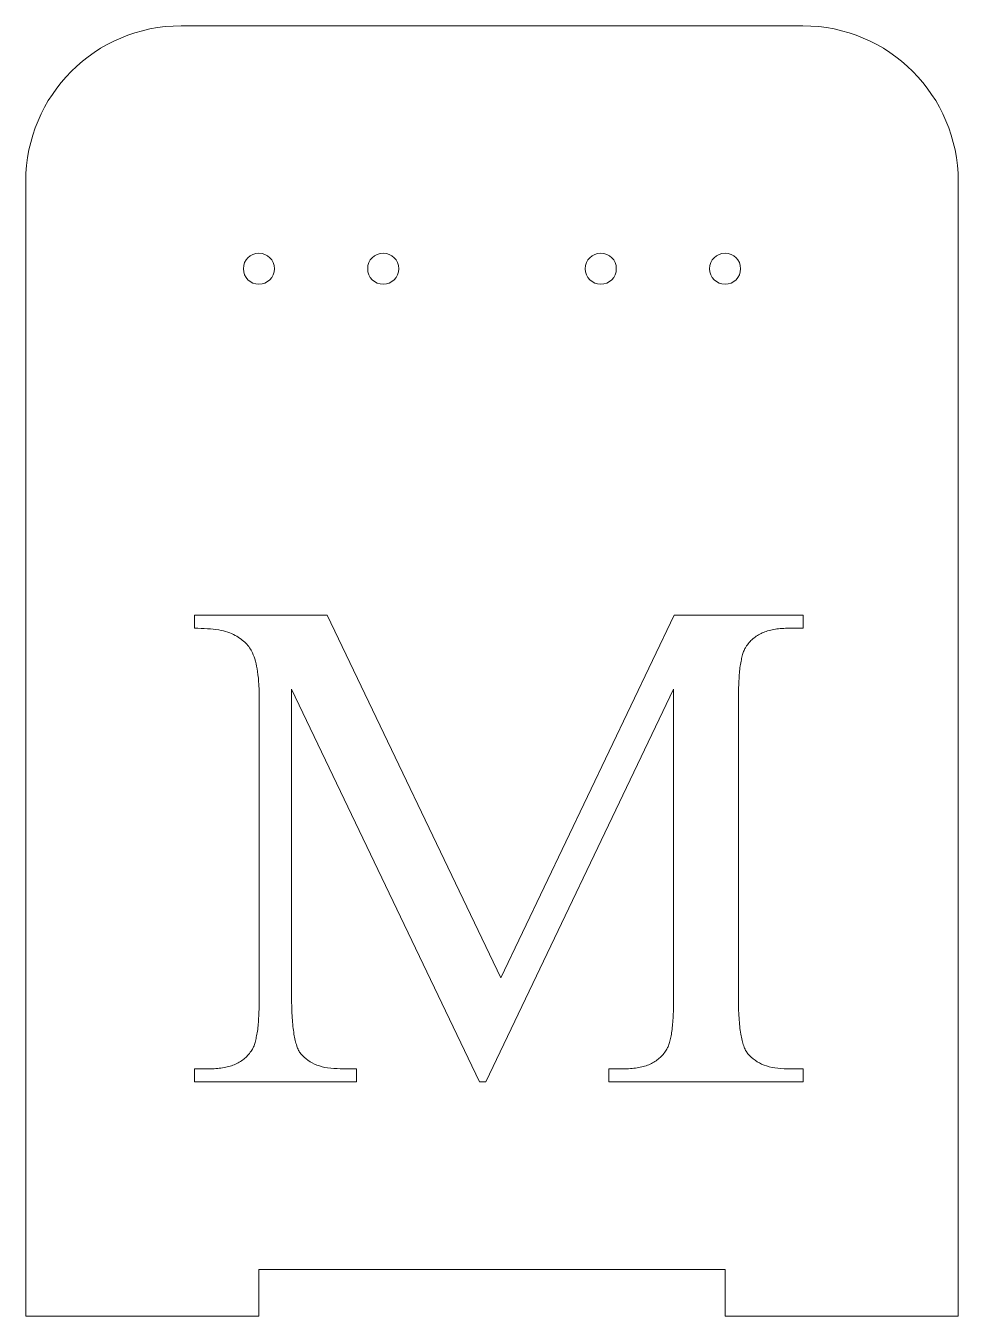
# Model space of a CAD drawing. Header units: millimetres. Extents: x 0 to 60, y -3 to 80.
import ezdxf

# ---------------------------------------------------------------- set-up
doc = ezdxf.new("R2010")
doc.units = ezdxf.units.MM

msp = doc.modelspace()

# ---------------------------------------------------------------- linework, layer by layer
at = {"color": 7, "linetype": 'Continuous', "lineweight": 15}
for p, q in [((50, 80), (10, 80)), ((0, 70), (0, -3)), ((60, -3), (60, 70)), ((10.857, 41.248), (10.857, 42.081)), ((10.857, 42.081), (19.399, 42.081)), ((19.399, 42.081), (30.558, 18.774)), ((30.558, 18.774), (41.717, 42.081)), ((41.717, 42.081), (50.024, 42.081)), ((50.024, 42.081), (50.024, 41.248)), ((50.024, 41.248), (49.002, 41.248)), ((15.024, 17.498), (15.024, 36.664)), ((29.19, 12.081), (17.107, 37.322)), ((17.107, 37.322), (17.107, 17.498)), ((41.69, 37.322), (29.607, 12.081)), ((41.69, 17.498), (41.69, 37.322)), ((45.857, 36.664), (45.857, 17.498)), ((10.857, 12.081), (10.857, 12.914)), ((10.857, 12.914), (11.899, 12.914)), ((20.232, 12.914), (21.274, 12.914)), ((21.274, 12.914), (21.274, 12.081)), ((37.524, 12.081), (37.524, 12.914)), ((37.524, 12.914), (38.565, 12.914)), ((49.002, 12.914), (50.024, 12.914)), ((50.024, 12.914), (50.024, 12.081)), ((21.274, 12.081), (10.857, 12.081)), ((29.607, 12.081), (29.19, 12.081)), ((50.024, 12.081), (37.524, 12.081)), ((15, -3), (15, 0)), ((15, 0), (45, 0)), ((45, 0), (45, -3)), ((0, -3), (15, -3)), ((45, -3), (60, -3))]:
    msp.add_line(p, q, dxfattribs=at)
for centre in [(15, 64.378), (23, 64.378), (37, 64.378), (45, 64.378)]:
    msp.add_circle(centre, 1, dxfattribs=at)
for centre, start, end in [((10, 70), 90, 180), ((50, 70), 0, 90)]:
    msp.add_arc(centre, 10, start, end, dxfattribs=at)
for points, knots in [([(14.588, 39.672), (14.53, 39.781), (14.413, 40.004), (14.163, 40.303), (13.845, 40.567), (13.463, 40.814), (12.979, 41.021), (12.378, 41.155), (11.658, 41.238), (11.137, 41.244), (10.857, 41.248)], [0, 0, 0, 0, 0.085709, 0.176324, 0.270055, 0.374537, 0.493588, 0.635772, 0.803993, 1, 1, 1, 1]), ([(49.002, 41.248), (48.85, 41.245), (48.557, 41.239), (48.135, 41.175), (47.746, 41.091), (47.393, 40.956), (47.073, 40.79), (46.789, 40.577), (46.539, 40.329), (46.402, 40.139), (46.332, 40.043)], [0, 0, 0, 0, 0.149083, 0.286602, 0.4177, 0.538236, 0.656267, 0.770318, 0.884666, 1, 1, 1, 1]), ([(46.332, 40.043), (46.294, 39.973), (46.208, 39.817), (46.114, 39.54), (46.04, 39.203), (45.967, 38.811), (45.916, 38.356), (45.889, 37.845), (45.858, 37.275), (45.857, 36.875), (45.857, 36.664)], [0, 0, 0, 0, 0.070198, 0.154534, 0.25361, 0.370823, 0.502178, 0.651868, 0.816561, 1, 1, 1, 1]), ([(15.024, 36.664), (15.021, 36.988), (15.014, 37.589), (14.929, 38.416), (14.807, 39.104), (14.656, 39.496), (14.588, 39.672)], [0, 0, 0, 0, 0.317275, 0.589019, 0.814861, 1, 1, 1, 1]), ([(14.549, 14.119), (14.587, 14.19), (14.673, 14.345), (14.767, 14.622), (14.841, 14.959), (14.914, 15.352), (14.965, 15.806), (14.992, 16.317), (15.023, 16.888), (15.024, 17.287), (15.024, 17.498)], [0, 0, 0, 0, 0.0701976, 0.1545339, 0.2536099, 0.370823, 0.5021778, 0.6518678, 0.8165608, 1, 1, 1, 1]), ([(17.107, 17.498), (17.107, 17.268), (17.106, 16.831), (17.144, 16.21), (17.184, 15.656), (17.251, 15.17), (17.322, 14.747), (17.429, 14.398), (17.539, 14.108), (17.645, 13.955), (17.693, 13.885)], [0, 0, 0, 0, 0.1862169, 0.3533329, 0.5031566, 0.6360739, 0.7504609, 0.8493983, 0.9312869, 1, 1, 1, 1]), ([(41.215, 14.119), (41.254, 14.19), (41.339, 14.345), (41.434, 14.622), (41.508, 14.959), (41.581, 15.352), (41.632, 15.806), (41.659, 16.317), (41.69, 16.888), (41.69, 17.287), (41.69, 17.498)], [0, 0, 0, 0, 0.070198, 0.154534, 0.25361, 0.370823, 0.502178, 0.651868, 0.816561, 1, 1, 1, 1]), ([(45.857, 17.498), (45.857, 17.268), (45.856, 16.831), (45.893, 16.21), (45.935, 15.656), (45.998, 15.169), (46.081, 14.748), (46.183, 14.397), (46.302, 14.108), (46.412, 13.955), (46.463, 13.885)], [0, 0, 0, 0, 0.185847, 0.352631, 0.502157, 0.634811, 0.749307, 0.848048, 0.930466, 1, 1, 1, 1]), ([(11.899, 12.914), (12.049, 12.918), (12.339, 12.924), (12.757, 12.986), (13.143, 13.072), (13.494, 13.206), (13.814, 13.373), (14.098, 13.584), (14.342, 13.836), (14.479, 14.024), (14.549, 14.119)], [0, 0, 0, 0, 0.147798, 0.286105, 0.41587, 0.537096, 0.655802, 0.770506, 0.884006, 1, 1, 1, 1]), ([(38.565, 12.914), (38.718, 12.918), (39.01, 12.924), (39.43, 12.986), (39.818, 13.074), (40.171, 13.203), (40.489, 13.375), (40.771, 13.583), (41.015, 13.834), (41.148, 14.024), (41.215, 14.119)], [0, 0, 0, 0, 0.1497916, 0.2879647, 0.4176043, 0.5407157, 0.6574233, 0.7720165, 0.8854068, 1, 1, 1, 1]), ([(17.693, 13.885), (17.84, 13.735), (18.14, 13.43), (18.742, 13.123), (19.451, 12.941), (19.962, 12.924), (20.232, 12.914)], [0, 0, 0, 0, 0.223365, 0.454863, 0.711509, 1, 1, 1, 1]), ([(46.463, 13.885), (46.61, 13.734), (46.911, 13.427), (47.515, 13.126), (48.222, 12.94), (48.731, 12.923), (49.002, 12.914)], [0, 0, 0, 0, 0.2234086, 0.457001, 0.7114531, 1, 1, 1, 1])]:
    msp.add_open_spline(points, degree=3, knots=knots, dxfattribs=at)

doc.saveas('drawing.dxf')
